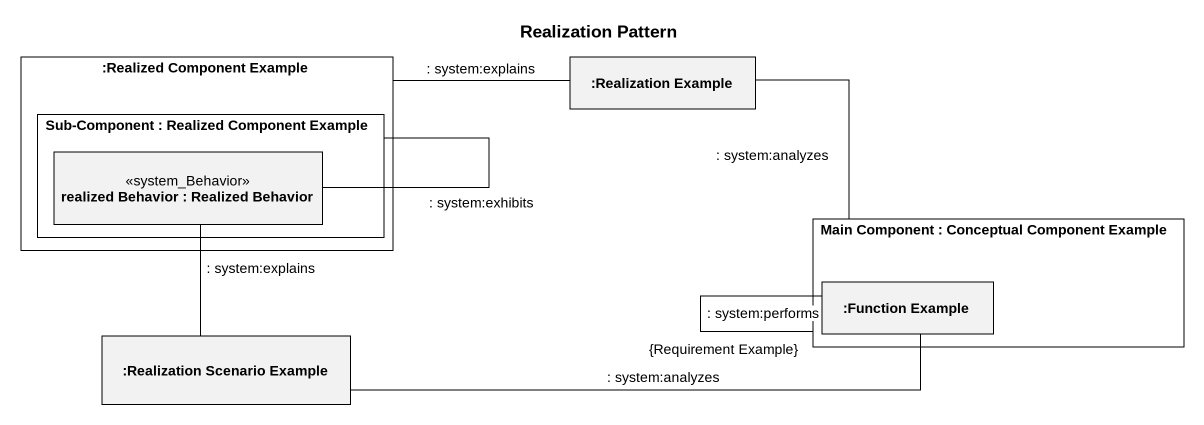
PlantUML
@startuml
title Realization Pattern
rectangle ":Realized Component Example" as Realized_Component_Example {
  rectangle "Sub-Component : Realized Component Example" as Sub_Component {
    rectangle "realized Behavior : Realized Behavior" as realized_Behavior <<system_Behavior>>
  }
}
rectangle ":Realization Example" as Realization_Example
rectangle "Main Component : Conceptual Component Example" as Main_Component {
  rectangle ":Function Example" as Function_Example
}
rectangle ":Realization Scenario Example" as Realization_Scenario_Example
Realization_Example -left- Realized_Component_Example : : system:explains
Realization_Example -right- Main_Component : : system:analyzes
Sub_Component -left- realized_Behavior : : system:exhibits
Main_Component -left- Function_Example : : system:performs\n{Requirement Example}
Realization_Scenario_Example -up- realized_Behavior : : system:explains
Realization_Scenario_Example -right- Function_Example : : system:analyzes
@enduml
